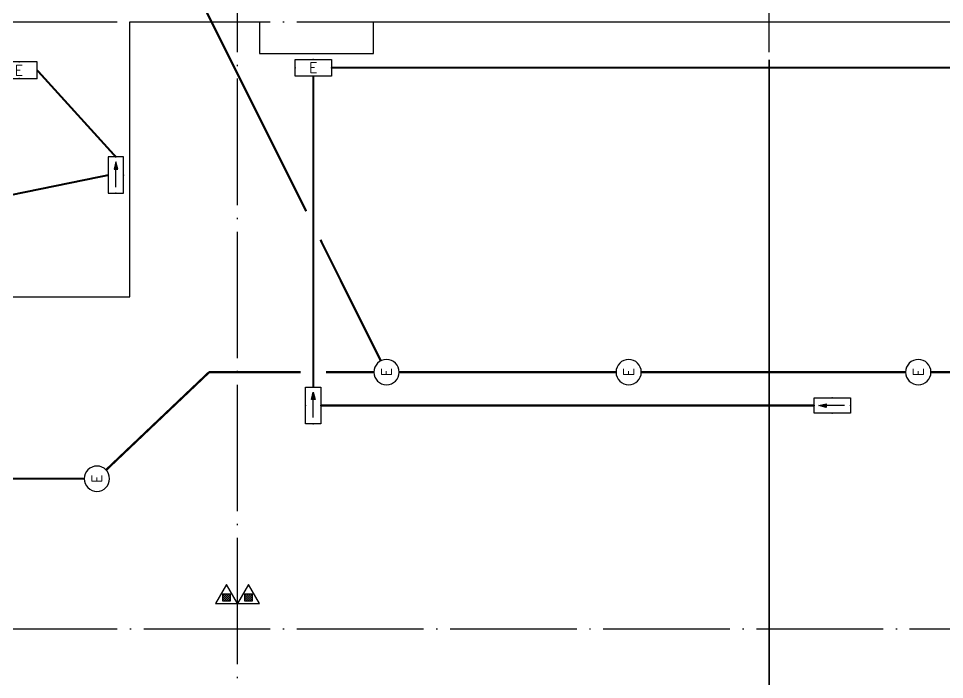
# Model space of a CAD drawing. Extents: x -2209072 to 495824, y -92434 to 572724.
# Drawn here: x 81142 to 95770, y 36400 to 46851 of the extents above; entities that cross this region are included whole.
import ezdxf
from ezdxf.enums import TextEntityAlignment as Align

# ---------------------------------------------------------------- set-up
doc = ezdxf.new("R2010")
doc.units = 0
doc.header["$LTSCALE"] = 1000
doc.header["$MEASUREMENT"] = 0
for name, pattern in [('DASH', [0.35, 0.25, -0.1]), ('X-104 6#7#平面$0$104-1112 结构$0$$AUDIT_BAD_LTYPE1', [0]), ('X-104 6#7#平面$0$DASH', [0.35, 0.25, -0.1]), ('X-104 6#7#平面$0$DOTE', [2.42, 2, -0.2, 0.02, -0.2])]:
    doc.linetypes.add(name, pattern=pattern)
doc.layers.get('0').update_dxf_attribs({"linetype": 'CONTINUOUS'})
for name, color, linetype in [('EQUIP-照明', 3, 'CONTINUOUS'), ('WIRE-应急', 2, 'DASH'), ('X-104 6#7#平面$0$01-标注_轴线坐标', 132, 'CONTINUOUS'), ('X-104 6#7#平面$0$A-SUR_看线', 231, 'CONTINUOUS'), ('X-104 6#7#平面$0$A_AXIS-轴线', 36, 'X-104 6#7#平面$0$DOTE'), ('X-104 6#7#平面$0$EQUIP_消防-01', 7, 'CONTINUOUS')]:
    doc.layers.add(name, color=color, linetype=linetype)
doc.layers.add('X-104 6#7#平面$0$000套内', color=226, linetype='CONTINUOUS', lineweight=30, plot=False)
doc.styles.add('_TEL_DIM', font='SIMPLEX', dxfattribs={"width": 0.8, "height": 3.5, "bigfont": 'HZTXT'})

# ---------------------------------------------------------------- blocks, each defined once
blk = doc.blocks.new('$equip$00001838')
blk.add_circle((0, 0), 0.5)
at = {"color": 7, "style": '_TEL_DIM'}
blk.add_attdef('$TEXT$', text='', height=0.4, dxfattribs=at).set_placement((0, 0), align=Align.MIDDLE_CENTER)
at = {"color": 7, "style": '_TEL_DIM', "flags": 1}
blk.add_attdef('A', text='', height=0.00002, dxfattribs=at).set_placement((0, 0), align=Align.MIDDLE_CENTER)
blk = doc.blocks.new('$equip_U$00000189(HT0843)')
at = {"color": 2}
for p, q in [((-0.72, 0.66), (-0.72, 0)), ((0.72, 0.66), (-0.72, 0.66)), ((0.72, 0), (0.72, 0.66)), ((-0.72, 0), (0.72, 0))]:
    blk.add_line(p, q, dxfattribs=at)
at = {"color": 2, "const_width": 0.0125}
for points in [[(0.72, 0.66), (0.72, 0.66), (-0.72, 0.66)], [(-0.72, 0.66), (-0.72, 0)], [(0.72, 0), (0.72, 0.66)], [(-0.72, 0), (0.72, 0)]]:
    blk.add_lwpolyline(points, dxfattribs=at)
at = {"color": 2}
blk.add_lwpolyline([(-0.72, 0.66), (-0.72, 0)], dxfattribs=at)
for p in [(0, 0.66), (-0.72, 0.33), (0, 0), (0.72, 0.33)]:
    blk.add_point(p)
at = {"color": 7, "style": '_TEL_DIM'}
blk.add_attdef('$TEXT$', text='', height=0.4, dxfattribs=at).set_placement((0, 0.33), align=Align.MIDDLE_CENTER)
at = {"color": 7, "style": '_TEL_DIM', "flags": 1}
blk.add_attdef('A', text='', height=0.000025, dxfattribs=at).set_placement((0, 0), align=Align.MIDDLE_CENTER)
blk = doc.blocks.new('$equip$00002540')
blk.add_hatch(color=256).paths.add_polyline_path([(0.24, 0.372), (0.24, 0.228), (0.528, 0.3)])
for p, q in [((-0.72, 0.6), (-0.72, 0)), ((0.72, 0.6), (-0.72, 0.6)), ((0.24, 0.372), (0.24, 0.228)), ((0.528, 0.3), (0.24, 0.372)), ((0.72, 0), (0.72, 0.6)), ((-0.72, 0), (0.72, 0)), ((0.24, 0.228), (0.528, 0.3))]:
    blk.add_line(p, q)
at = {"color": 7}
blk.add_line((-0.48, 0.3), (0.48, 0.3), dxfattribs=at)
at = {"const_width": 0.02}
blk.add_lwpolyline([(-0.72, 0.6), (-0.72, 0), (0.72, 0), (0.72, 0.6), (-0.72, 0.6), (-0.72, 0)], dxfattribs=at)
for p in [(0, 0.6), (-0.72, 0.3), (0, 0), (0.72, 0.3)]:
    blk.add_point(p)
at = {"color": 7, "style": '_TEL_DIM', "flags": 1}
blk.add_attdef('A', text='', height=0.00002, dxfattribs=at).set_placement((0, 0), align=Align.MIDDLE_CENTER)
blk = doc.blocks.new('X-104 6#7#平面$0$A$C1863634F')
at = {"layer": 'X-104 6#7#平面$0$A_AXIS-轴线'}
for points in [[(84600, -4500), (84600, 60900)], [(93000, -4500), (93000, 60900)], [(-4000, 46800), (117300, 46800)], [(-4000, 37200), (117300, 37200)]]:
    blk.add_lwpolyline(points, dxfattribs=at)
blk = doc.blocks.new('X-104 6#7#平面$0$$TWTSYS$00000546')
h = blk.add_hatch()
h.set_pattern_fill('ANSI31', color=256, scale=200, style=0)
h.set_pattern_definition([(45, (-38543.802, -6670.83), (-17.67767, 17.67767), [])])
h.paths.add_polyline_path([(-65, 174), (65, 174), (65, 44), (-65, 44)])
for points in [[(0, 344), (-198, 0), (198, 0)], [(-65, 174), (65, 174), (65, 44), (-65, 44)]]:
    blk.add_lwpolyline(points, close=True)
blk = doc.blocks.new('X-104 6#7#平面$0$灭火器2')
at = {"layer": 'X-104 6#7#平面$0$EQUIP_消防-01', "xscale": 0.88, "yscale": 0.88, "zscale": 0.88, "rotation": 90}
for p in [(-4049632, -27064), (-4049632, -27413)]:
    blk.add_blockref('X-104 6#7#平面$0$$TWTSYS$00000546', p, dxfattribs=at)
blk = doc.blocks.new('X-104 6#7#平面$0$A$C61334207')
at = {"layer": 'X-104 6#7#平面$0$EQUIP_消防-01', "rotation": 270}
blk.add_blockref('X-104 6#7#平面$0$灭火器2', (111840, -4012030), dxfattribs=at)
blk = doc.blocks.new('X-104 6#7#平面')
at = {"layer": 'X-104 6#7#平面$0$000套内'}
blk.add_lwpolyline([(84950, 46800), (84950, 46300), (86750, 46300), (86750, 46800), (96050, 46800), (96050, 48650), (96050, 48700), (96050, 55400), (101400, 55400), (101400, 57300), (110650, 57300), (110650, 35700), (74800, 35700), (74800, 39150), (73000, 39150), (73000, 42450), (82900, 42450), (82900, 46800), (82900, 46800), (82900, 46800), (84950, 46800)], dxfattribs=at)
at = {"layer": 'X-104 6#7#平面$0$A-SUR_看线', "linetype": 'X-104 6#7#平面$0$DASH', "ltscale": 2, "const_width": 30}
blk.add_lwpolyline([(93000, 46200), (93000, 35850)], dxfattribs=at)
at = {"linetype": 'X-104 6#7#平面$0$104-1112 结构$0$$AUDIT_BAD_LTYPE1'}
blk.add_blockref('X-104 6#7#平面$0$A$C61334207', (0, 0), dxfattribs=at)
at = {"layer": 'X-104 6#7#平面$0$01-标注_轴线坐标'}
blk.add_blockref('X-104 6#7#平面$0$A$C1863634F', (0, 0), dxfattribs=at)
blk = doc.blocks.new('$equip$00002534')
for p, q in [((-0.72, 0.66), (-0.72, 0)), ((0.72, 0.66), (-0.72, 0.66)), ((0.72, 0), (0.72, 0.66)), ((-0.72, 0), (0.72, 0))]:
    blk.add_line(p, q)
at = {"const_width": 0.03}
blk.add_lwpolyline([(-0.72, 0.66), (-0.72, 0), (0.72, 0), (0.72, 0.66), (-0.72, 0.66), (-0.72, 0)], dxfattribs=at)
for p in [(0, 0.66), (-0.72, 0.33), (0, 0), (0.72, 0.33)]:
    blk.add_point(p)
at = {"color": 7, "style": '_TEL_DIM'}
blk.add_attdef('$TEXT$', text='', height=0.4, dxfattribs=at).set_placement((0, 0.33), align=Align.MIDDLE_CENTER)
at = {"color": 7, "style": '_TEL_DIM', "flags": 1}
blk.add_attdef('A', text='', height=0.00002, dxfattribs=at).set_placement((0, 0), align=Align.MIDDLE_CENTER)

msp = doc.modelspace()

# ---------------------------------------------------------------- linework, layer by layer
at = {"layer": 'WIRE-应急', "linetype": 'DASH'}
for points, const_width in [([(83759, 47666), (85686, 43804)], 35), ([(86087, 46073), (96382, 46073)], 35), ([(82680, 44663), (81438, 46032)], 30), ([(85799, 45941), (85799, 41020)], 35), ([(74230, 42670), (82560, 44375)], 30), ([(85911, 43353), (86866, 41439)], 35), ([(84154, 41260), (82526, 39713)], 35), ([(85599, 41260), (84154, 41260)], 35), ([(86756, 41260), (85999, 41260)], 35), ([(90581, 41260), (87156, 41260)], 35), ([(95156, 41260), (90981, 41260)], 35), ([(98981, 41260), (95556, 41260)], 35), ([(93709, 40732), (85918, 40732)], 35), ([(82181, 39575), (78756, 39575)], 35)]:
    msp.add_lwpolyline(points, dxfattribs=dict(at, const_width=const_width))

# ---------------------------------------------------------------- block references
msp.add_blockref('X-104 6#7#平面', (0, 0))
at = {"layer": 'EQUIP-照明', "xscale": 400, "yscale": 400, "zscale": 400}
msp.add_blockref('$equip$00002534', (81150, 45900), dxfattribs=at).add_auto_attribs({'$TEXT$': 'E'})
at = {"layer": 'EQUIP-照明'}
ref = msp.add_blockref('$equip_U$00000189(HT0843)', (85799, 46205), dxfattribs=dict(at, xscale=-400, yscale=400, zscale=400, rotation=180))
ref.add_attrib('$TEXT$', 'E', dxfattribs={"layer": '0', "color": 7, "height": 160, "style": '_TEL_DIM'}).set_placement((85799, 46073), align=Align.MIDDLE_CENTER)
at = {"layer": 'EQUIP-照明', "yscale": 400, "zscale": 400}
for p, xscale, rotation in [((82800, 44375), 400, 90), ((85678, 40732), -400, 270)]:
    msp.add_blockref('$equip$00002540', p, dxfattribs=dict(at, xscale=xscale, rotation=rotation))
at = {"layer": 'EQUIP-照明'}
ref = msp.add_blockref('$equip$00001838', (86956, 41260), dxfattribs=dict(at, xscale=-400, yscale=400, zscale=400, rotation=270))
ref.add_attrib('$TEXT$', 'E', dxfattribs={"layer": '0', "color": 7, "height": 160, "rotation": 90, "style": '_TEL_DIM'}).set_placement((86956, 41260), align=Align.MIDDLE_CENTER)
ref = msp.add_blockref('$equip$00001838', (90781, 41260), dxfattribs=dict(at, xscale=-400, yscale=400, zscale=400, rotation=270))
ref.add_attrib('$TEXT$', 'E', dxfattribs={"layer": '0', "color": 7, "height": 160, "rotation": 90, "style": '_TEL_DIM'}).set_placement((90781, 41260), align=Align.MIDDLE_CENTER)
ref = msp.add_blockref('$equip$00001838', (95356, 41260), dxfattribs=dict(at, xscale=-400, yscale=400, zscale=400, rotation=270))
ref.add_attrib('$TEXT$', 'E', dxfattribs={"layer": '0', "color": 7, "height": 160, "rotation": 90, "style": '_TEL_DIM'}).set_placement((95356, 41260), align=Align.MIDDLE_CENTER)
at = {"layer": 'EQUIP-照明', "xscale": -400, "yscale": 400, "zscale": 400}
msp.add_blockref('$equip$00002540', (93997, 40612), dxfattribs=at)
at = {"layer": 'EQUIP-照明'}
ref = msp.add_blockref('$equip$00001838', (82381, 39575), dxfattribs=dict(at, xscale=-400, yscale=400, zscale=400, rotation=270))
ref.add_attrib('$TEXT$', 'E', dxfattribs={"layer": '0', "color": 7, "height": 160, "rotation": 90, "style": '_TEL_DIM'}).set_placement((82381, 39575), align=Align.MIDDLE_CENTER)

doc.saveas('drawing.dxf')
